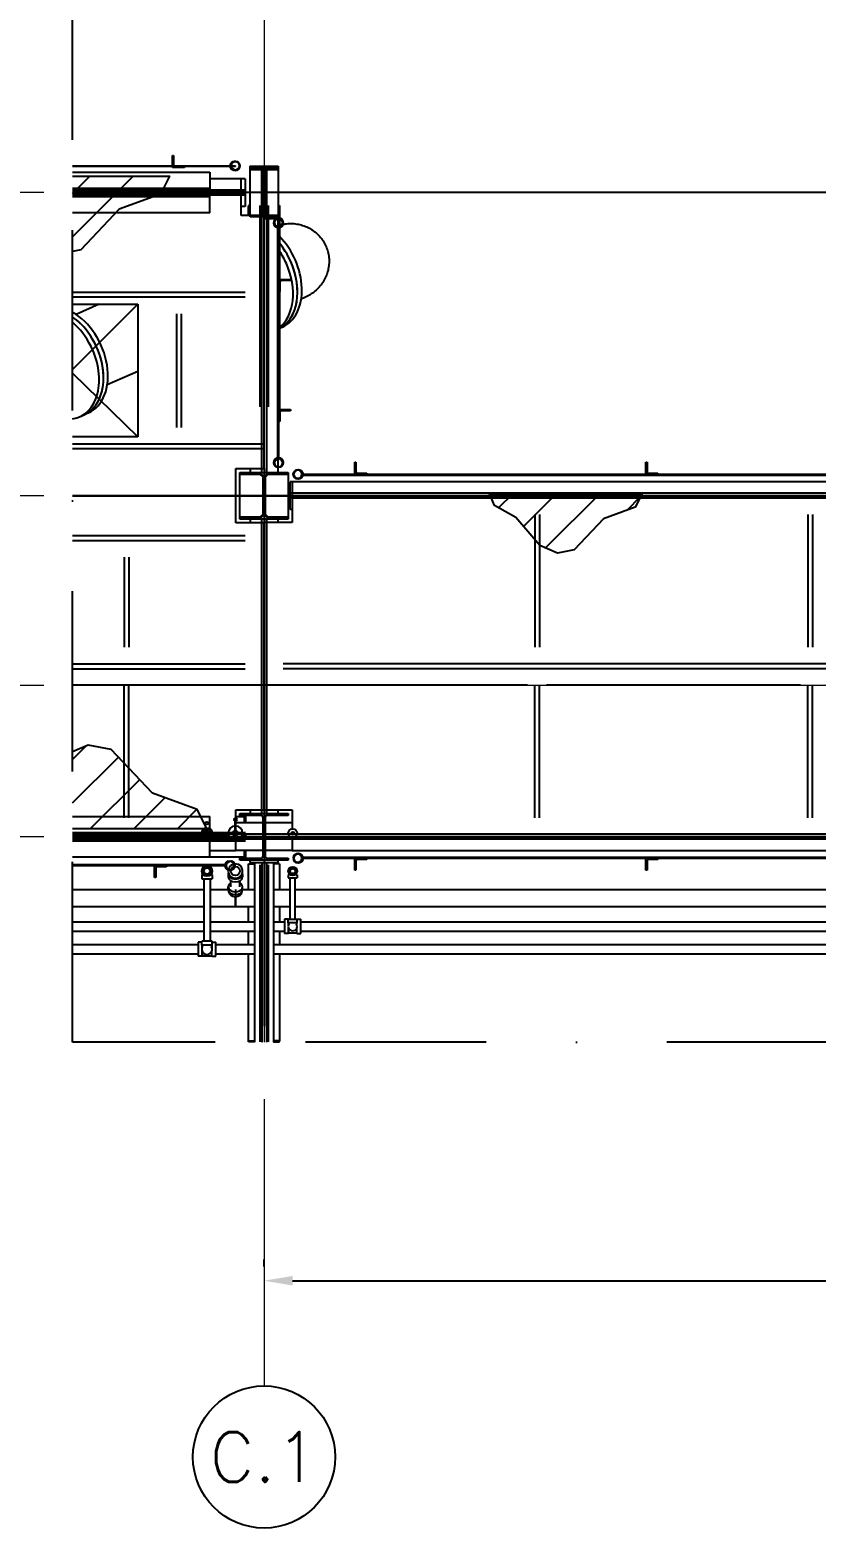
# Model space of a CAD drawing. Header units: metres. Extents: x 0 to 63075, y 0 to 44550.
# Drawn here: x 8035 to 12181, y 20105 to 28011 of the extents above; entities that cross this region are included whole.
import ezdxf
from ezdxf.enums import TextEntityAlignment as Align

# ---------------------------------------------------------------- set-up
doc = ezdxf.new("R2010")
doc.units = ezdxf.units.M
doc.header["$LTSCALE"] = 75
for name, pattern in [('BORDER', [44.45, 12.7, -6.35, 12.7, -6.35, 0, -6.35]), ('CENTER2', [28.575, 19.05, -3.175, 3.175, -3.175]), ('CENTERX2', [101.6, 63.5, -12.7, 12.7, -12.7])]:
    doc.linetypes.add(name, pattern=pattern)
for name, color, linetype in [('GSB', 7, 'Continuous'), ('SC1', 7, 'CENTER2'), ('SDM', 7, 'Continuous'), ('SL1', 8, 'Continuous'), ('SLM', 1, 'BORDER')]:
    doc.layers.add(name, color=color, linetype=linetype)
doc.styles.add('R140', font='simplex.shx', dxfattribs={"height": 3.5})
doc.styles.add('ROMANS', font='ROMANS.SHX')
doc.dimstyles.new('75___1-75', dxfattribs={"dimscale": 75, "dimtxt": 2.5, "dimasz": 2, "dimexe": 1.5, "dimexo": 1, "dimgap": 0.5, "dimtad": 1, "dimdec": 0, "dimzin": 12, "dimtxsty": 'ROMANS', "dimcen": 0, "dimclrd": 256, "dimclre": 256, "dimclrt": 3, "dimazin": 3, "dimtfac": 1, "dimtdec": 0, "dimtmove": 0, "dimatfit": 0, "dimfxl": 1, "dimlwd": -1, "dimlwe": -1, "dimarcsym": 0})
pattern_1 = [(45, (-57383.31, -19190.13), (-114.90485, 114.90485), [])]

# ---------------------------------------------------------------- blocks, each defined once
blk = doc.blocks.new('A$C29c634ac')
at = {"layer": 'SL1'}
h = blk.add_hatch(dxfattribs=at)
h.set_pattern_fill('_USER', color=256, scale=162.5, angle=45, style=0, pattern_type=0)
h.set_pattern_definition(pattern_1)
h.paths.add_polyline_path([(0, 4570.6), (0, 4174.1), (43.2, 4182.5), (245.6, 4396), (464.6, 4476.4), (511.7, 4570.6)])
h = blk.add_hatch(dxfattribs=at)
h.set_pattern_fill('_USER', color=256, scale=162.5, angle=45, style=0, pattern_type=0)
h.set_pattern_definition(pattern_1)
h.paths.add_polyline_path([(2198.2, 2896.6), (3004, 2896.6), (2967.9, 2824.3), (2799.9, 2762.7), (2644.7, 2599), (2557.5, 2582), (2464, 2622.3), (2338.6, 2769), (2225.9, 2832.8)])
h = blk.add_hatch(dxfattribs=at)
h.set_pattern_fill('_USER', color=256, scale=162.5, angle=45, style=0, pattern_type=0)
h.set_pattern_definition(pattern_1)
h.paths.add_polyline_path([(0, 1533.4), (0, 1127.9), (707.8, 1127.9), (657.2, 1229.2), (421.8, 1315.6), (204.3, 1545), (82.1, 1568.8)])
at = {"layer": 'SC1', "color": 7, "linetype": 'Continuous', "lineweight": 9}
blk.add_line((1010, 84.5), (1010, 0), dxfattribs=at)
at = {"layer": 'SL1'}
for p, q in [((526.8, 4679.4), (533.1, 4679.4)), ((526.8, 4615.9), (526.8, 4679.4)), ((533.1, 4679.4), (533.1, 4629.9)), ((0, 4625.9), (830.4, 4625.9)), ((831.4, 4621.1), (0, 4621.1)), ((0, 4591.5), (724.3, 4591.5)), ((590.3, 4615.9), (526.8, 4615.9)), ((540.8, 4622.2), (590.3, 4622.2)), ((590.3, 4622.2), (590.3, 4615.9)), ((724.3, 4591.5), (724.3, 4489.5)), ((830.4, 4625.9), (832.4, 4635.2)), ((832.4, 4616.5), (830.4, 4625.9)), ((832.2, 4625.9), (830.4, 4625.9)), ((832.2, 4625.9), (834, 4635.2)), ((834.1, 4625.9), (832.2, 4625.9)), ((834, 4616.5), (832.2, 4625.9)), ((832.4, 4635.2), (837.9, 4643.1)), ((834, 4635.2), (832.4, 4635.2)), ((834, 4616.5), (832.4, 4616.5)), ((837.9, 4608.6), (832.4, 4616.5)), ((834, 4635.2), (839.2, 4643.1)), ((834, 4635.2), (836, 4635.2)), ((834, 4616.5), (836, 4616.5)), ((839.2, 4608.6), (834, 4616.5)), ((834.1, 4625.9), (836, 4635.2)), ((834.1, 4625.9), (858.5, 4625.9)), ((836, 4616.5), (834.1, 4625.9)), ((858.5, 4621.1), (835.1, 4621.1)), ((836, 4635.2), (841.3, 4643.1)), ((841.3, 4608.6), (836, 4616.5)), ((839, 4634), (837.4, 4625.9)), ((837.4, 4625.9), (839, 4617.8)), ((837.9, 4643.1), (846.3, 4648.4)), ((839.2, 4643.1), (837.9, 4643.1)), ((846.3, 4603.3), (837.9, 4608.6)), ((839.2, 4608.6), (837.9, 4608.6)), ((843.6, 4640.8), (839, 4634)), ((839, 4617.8), (843.6, 4610.9)), ((839.2, 4643.1), (846.9, 4648.4)), ((839.2, 4643.1), (841.3, 4643.1)), ((839.2, 4608.6), (841.3, 4608.6)), ((846.9, 4603.3), (839.2, 4608.6)), ((841.3, 4643.1), (849.2, 4648.4)), ((849.2, 4603.3), (841.3, 4608.6)), ((850.4, 4645.4), (843.6, 4640.8)), ((843.6, 4610.9), (850.4, 4606.3)), ((846.3, 4648.4), (854.8, 4650)), ((846.9, 4648.4), (846.3, 4648.4)), ((846.9, 4603.3), (846.3, 4603.3)), ((854.8, 4601.7), (846.3, 4603.3)), ((846.9, 4648.4), (854.8, 4650)), ((846.9, 4648.4), (849.2, 4648.4)), ((854.8, 4601.7), (846.9, 4603.3)), ((846.9, 4603.3), (849.2, 4603.3)), ((849.2, 4648.4), (857.3, 4650)), ((857.3, 4601.7), (849.2, 4603.3)), ((858.5, 4647), (850.4, 4645.4)), ((850.4, 4606.3), (858.5, 4604.7)), ((854.8, 4650), (856, 4650.3)), ((856, 4601.5), (854.8, 4601.7)), ((856, 4650.3), (858.5, 4650.3)), ((856, 4650.3), (865.4, 4648.4)), ((865.4, 4603.3), (856, 4601.5)), ((856, 4601.5), (858.5, 4601.5)), ((858.5, 4650.3), (867.8, 4648.4)), ((866.6, 4645.4), (858.5, 4647)), ((858.5, 4621.1), (858.5, 4625.9)), ((858.5, 4604.7), (866.6, 4606.3)), ((867.8, 4603.3), (858.5, 4601.5)), ((865.4, 4648.4), (867.8, 4648.4)), ((865.4, 4648.4), (873.3, 4643.1)), ((873.3, 4608.6), (865.4, 4603.3)), ((865.4, 4603.3), (867.8, 4603.3)), ((873.5, 4640.8), (866.6, 4645.4)), ((866.6, 4606.3), (873.5, 4610.9)), ((867.8, 4648.4), (875.8, 4643.1)), ((875.8, 4608.6), (867.8, 4603.3)), ((873.3, 4643.1), (875.8, 4643.1)), ((873.3, 4643.1), (878.6, 4635.2)), ((878.6, 4616.5), (873.3, 4608.6)), ((873.3, 4608.6), (875.8, 4608.6)), ((878.1, 4634), (873.5, 4640.8)), ((873.5, 4610.9), (878.1, 4617.8)), ((875.8, 4643.1), (881.1, 4635.2)), ((881.1, 4616.5), (875.8, 4608.6)), ((879.7, 4625.9), (878.1, 4634)), ((878.1, 4617.8), (879.7, 4625.9)), ((878.6, 4635.2), (881.1, 4635.2)), ((878.6, 4635.2), (880.4, 4625.9)), ((880.4, 4625.9), (878.6, 4616.5)), ((878.6, 4616.5), (881.1, 4616.5)), ((880.4, 4625.9), (882.9, 4625.9)), ((881.1, 4635.2), (882.9, 4625.9)), ((882.9, 4625.9), (881.1, 4616.5)), ((935, 4623.5), (935, 4363)), ((935, 4623.5), (1085, 4623.5)), ((937, 4624.5), (937, 4623.5)), ((937, 4624.5), (1083, 4624.5)), ((937, 4604.4), (937, 4613.5)), ((937, 4613.5), (1083, 4613.5)), ((997, 4604.4), (937, 4604.4)), ((997, 4624.5), (997, 3007.5)), ((997, 4624.5), (997, 3007.5)), ((1007, 4374.6), (1007, 4594.4)), ((1010, 4624.5), (1010, 4363)), ((1013.1, 4594.4), (1013.1, 4374.6)), ((1023.1, 4624.5), (1023.1, 3007.5)), ((1023.1, 4624.5), (1023.1, 3007.5)), ((1083, 4604.4), (1023.1, 4604.4)), ((1083, 4624.5), (1083, 4623.5)), ((1083, 4613.5), (1083, 4604.4)), ((1085, 4623.5), (1085, 4350)), ((0, 4507.5), (720.1, 4507.5)), ((888.5, 4557.5), (724.3, 4557.5)), ((888.5, 4489.2), (888.5, 4557.5)), ((910, 4557.5), (888.5, 4557.5)), ((910, 4557.5), (910, 4557.5)), ((910, 4557.5), (910, 4489.2)), ((910, 4557.5), (910, 4497.5)), ((910, 4497.5), (0, 4497.5)), ((910, 4497.5), (0, 4497.5)), ((724.3, 4489.5), (0, 4489.5)), ((910, 4484.5), (0, 4484.5)), ((0, 4479.5), (724.3, 4479.5)), ((910, 4471.4), (0, 4471.4)), ((910, 4471.4), (0, 4471.4)), ((720.1, 4461.5), (0, 4461.5)), ((486.7, 4479.7), (486.7, 4489.2)), ((486.7, 4489.2), (550.7, 4489.2)), ((550.7, 4479.7), (486.7, 4479.7)), ((550.7, 4489.2), (910, 4489.2)), ((550.7, 4479.7), (550.7, 4489.2)), ((910, 4479.7), (550.7, 4479.7)), ((724.3, 4377.5), (724.3, 4479.5)), ((888.5, 4363), (888.5, 4479.7)), ((910, 4479.7), (910, 4489.2)), ((910, 4487.5), (910, 4487.5)), ((910, 4481.4), (910, 4487.5)), ((935, 4484.5), (910, 4484.5)), ((910, 4481.4), (910, 4481.4)), ((910, 4479.7), (910, 4411.5)), ((910, 4471.4), (910, 4411.5)), ((1085, 4484.5), (935, 4484.5)), ((4869.6, 4484.5), (1085, 4484.5)), ((724.3, 4377.5), (0, 4377.5)), ((910, 4411.5), (888.5, 4411.5)), ((1010, 4363), (888.5, 4363)), ((910, 4411.5), (910, 4411.5)), ((935, 4415.9), (928.8, 4415.9)), ((928.8, 4415.9), (928.8, 4410.3)), ((928.8, 4410.3), (935, 4410.3)), ((928.8, 4363), (928.8, 4410.3)), ((937, 4355.5), (937, 4364.6)), ((937, 4364.6), (997, 4364.6)), ((1083, 4355.5), (937, 4355.5)), ((989, 3353.8), (989, 4415.9)), ((1010, 3027.5), (1010, 4363)), ((1023.1, 4364.6), (1083, 4364.6)), ((1031, 4415.9), (1031, 3353.8)), ((1077.2, 4348.4), (1069.2, 4343.1)), ((1077.2, 4348.4), (1086.5, 4350.3)), ((1077.2, 4345.9), (1077.2, 4348.4)), ((1083, 4364.6), (1083, 4355.5)), ((1085, 4415.9), (1091.2, 4415.9)), ((1091.2, 4410.3), (1085, 4410.3)), ((1086.5, 4350.3), (1086.5, 4347.8)), ((1095.8, 4348.4), (1086.5, 4350.3)), ((1091.2, 4415.9), (1091.2, 4410.3)), ((1091.2, 4410.3), (1091.2, 4349.3)), ((1095.8, 4345.9), (1095.8, 4348.4)), ((1103.8, 4343.1), (1095.8, 4348.4)), ((1072.8, 4345.5), (1010, 4345.5)), ((1064, 4335.2), (1062.1, 4325.9)), ((1062.1, 4323.4), (1064, 4332.7)), ((1062.1, 4323.4), (1062.1, 4325.9)), ((1062.4, 4322), (1062.1, 4323.4)), ((1062.3, 4324.6), (1064, 4316.5)), ((1062.4, 4322), (1064, 4314.3)), ((1064, 4313.6), (1062.4, 4322)), ((1069.2, 4343.1), (1064, 4335.2)), ((1064, 4332.7), (1069.2, 4340.6)), ((1064, 4332.7), (1064, 4335.2)), ((1064, 4316.5), (1069.2, 4308.6)), ((1064, 4314.3), (1064, 4316.5)), ((1064, 4313.6), (1064, 4314.3)), ((1064, 4314.3), (1069.2, 4306.5)), ((1069.2, 4305.3), (1064, 4313.6)), ((1067, 4334), (1065.4, 4325.9)), ((1065.4, 4325.9), (1067, 4317.8)), ((1071.5, 4340.8), (1067, 4334)), ((1067, 4317.8), (1071.5, 4310.9)), ((1069.2, 4340.6), (1077.2, 4345.9)), ((1069.2, 4340.6), (1069.2, 4343.1)), ((1069.2, 4306.5), (1069.2, 4308.6)), ((1069.2, 4308.6), (1077.2, 4303.3)), ((1069.2, 4305.3), (1069.2, 4306.5)), ((1069.2, 4306.5), (1077.2, 4301.4)), ((1077.2, 4299.7), (1069.2, 4305.3)), ((1078.4, 4345.4), (1071.5, 4340.8)), ((1071.5, 4310.9), (1078.4, 4306.3)), ((1077.2, 4301.4), (1077.2, 4303.3)), ((1077.2, 4303.3), (1086.5, 4301.5)), ((1077.2, 4299.7), (1077.2, 4301.4)), ((1077.2, 4301.4), (1086.5, 4299.6)), ((1086.5, 4297.8), (1077.2, 4299.7)), ((1086.5, 4347), (1078.4, 4345.4)), ((1078.4, 4306.3), (1086.5, 4304.7)), ((1085, 4345.5), (1078.7, 4345.5)), ((1081.7, 4298.8), (1081.7, 3084.6)), ((1083, 4345.5), (1083, 4305.4)), ((1086.5, 4301.9), (1084.5, 4301.9)), ((1085, 4346.7), (1085, 4345.5)), ((1086.5, 4347.8), (1095.8, 4345.9)), ((1094.6, 4345.4), (1086.5, 4347)), ((1086.5, 4304.7), (1094.6, 4306.3)), ((1086.5, 4301.5), (1095.8, 4303.3)), ((1086.5, 4301.9), (1086.5, 4301.5)), ((1086.5, 4299.6), (1086.5, 4301.5)), ((1086.5, 4299.6), (1095.8, 4301.4)), ((1095.8, 4299.7), (1086.5, 4297.8)), ((1086.5, 4297.8), (1086.5, 4299.6)), ((1086.5, 4297.8), (1086.5, 3085.6)), ((1091.2, 4346.1), (1091.2, 4305.7)), ((1091.2, 4298.8), (1091.2, 4025.9)), ((1101.5, 4340.8), (1094.6, 4345.4)), ((1094.6, 4306.3), (1101.5, 4310.9)), ((1095.8, 4345.9), (1103.8, 4340.6)), ((1095.8, 4303.3), (1103.8, 4308.6)), ((1095.8, 4301.4), (1103.8, 4306.5)), ((1103.8, 4305.3), (1095.8, 4299.7)), ((1095.8, 4301.4), (1095.8, 4303.3)), ((1095.8, 4299.7), (1095.8, 4301.4)), ((1106, 4334), (1101.5, 4340.8)), ((1101.5, 4310.9), (1106, 4317.8)), ((1103.8, 4340.6), (1103.8, 4343.1)), ((1109, 4335.2), (1103.8, 4343.1)), ((1103.8, 4340.6), (1109, 4332.7)), ((1103.8, 4308.6), (1109, 4316.5)), ((1103.8, 4306.5), (1109, 4314.3)), ((1109, 4313.6), (1103.8, 4305.3)), ((1103.8, 4306.5), (1103.8, 4308.6)), ((1103.8, 4305.3), (1103.8, 4306.5)), ((1107.7, 4325.9), (1106, 4334)), ((1106, 4317.8), (1107.7, 4325.9)), ((1109, 4332.7), (1109, 4335.2)), ((1110.9, 4325.9), (1109, 4335.2)), ((1109, 4332.7), (1110.9, 4323.4)), ((1109, 4316.5), (1110.7, 4324.6)), ((1109, 4314.3), (1110.6, 4322)), ((1110.6, 4322), (1109, 4313.6)), ((1109, 4316.5), (1109, 4314.3)), ((1109, 4313.6), (1109, 4314.3)), ((1110.9, 4323.4), (1110.6, 4322)), ((1110.9, 4323.4), (1110.9, 4325.9)), ((910, 3957.1), (0, 3957.1)), ((910, 3957.1), (0, 3957.1)), ((1086.5, 3962.4), (1086.5, 4025.9)), ((1086.5, 4025.9), (1150, 4025.9)), ((1092.9, 3962.4), (1086.5, 3962.4)), ((1091.2, 3962.4), (1091.2, 3342.6)), ((1092.9, 4011.9), (1092.9, 3962.4)), ((1150, 4019.5), (1100.5, 4019.5)), ((1150, 4025.9), (1150, 4019.5)), ((910, 3932.8), (0, 3932.8)), ((910, 3932.8), (0, 3932.8)), ((0, 3550.9), (343.5, 3895)), ((0, 3895), (343.5, 3895)), ((140.2, 3895), (18.4, 3841.1)), ((343.5, 3895), (343.5, 3195)), ((1224.4, 3930.3), (1205.9, 3922.1)), ((547.9, 3845), (547.9, 3245)), ((547.9, 3845), (547.9, 3245)), ((572.2, 3845), (572.2, 3245)), ((572.2, 3845), (572.2, 3245)), ((1106.7, 3774), (1091.2, 3767.2)), ((0, 3530.4), (343.5, 3195)), ((343.5, 3540.5), (182.9, 3469.4)), ((83.7, 3321.4), (60.4, 3311.1)), ((1086.5, 3342.6), (1091.2, 3342.6)), ((1086.5, 3275.7), (1086.5, 3339.2)), ((1086.5, 3339.2), (1150, 3339.2)), ((1092.9, 3325.2), (1092.9, 3275.7)), ((1150, 3332.9), (1100.5, 3332.9)), ((1150, 3339.2), (1150, 3332.9)), ((37.2, 3300.8), (60.4, 3311.1)), ((1092.9, 3275.7), (1086.5, 3275.7)), ((343.5, 3195), (0, 3195)), ((1010, 3157.1), (0, 3157.1)), ((1010, 3157.1), (0, 3157.1)), ((1010, 3132.8), (0, 3132.8)), ((1010, 3132.8), (0, 3132.8)), ((1069.3, 3078), (1077.2, 3083.6)), ((1077.2, 3083.6), (1086.5, 3085.6)), ((1077.2, 3082), (1086.5, 3083.8)), ((1077.2, 3082), (1077.2, 3083.6)), ((1086.5, 3085.6), (1095.8, 3083.6)), ((1086.5, 3083.8), (1086.5, 3085.6)), ((1086.5, 3083.8), (1086.5, 3081.9)), ((1086.5, 3083.8), (1095.8, 3082)), ((1095.8, 3082), (1095.8, 3083.6)), ((1095.8, 3083.6), (1103.8, 3078)), ((862, 3027.5), (1010, 3027.5)), ((862, 2741.5), (862, 3027.5)), ((882, 2996.8), (882, 3007.5)), ((882, 3007.5), (1138, 3007.5)), ((937, 3027.5), (937, 3007.5)), ((1010, 3027.5), (1010, 3007.5)), ((1010, 3007.5), (1010, 2761.5)), ((1062.1, 3059.9), (1062.4, 3061.3)), ((1062.1, 3059.9), (1062.1, 3057.5)), ((1064, 3050.6), (1062.1, 3059.9)), ((1064, 3048.1), (1062.1, 3057.5)), ((1062.4, 3061.3), (1064, 3069.1)), ((1062.4, 3058.7), (1064, 3066.8)), ((1064, 3069.7), (1069.3, 3078)), ((1064, 3069.1), (1069.3, 3076.8)), ((1064, 3066.8), (1069.3, 3074.7)), ((1064, 3069.1), (1064, 3069.7)), ((1064, 3069.1), (1064, 3066.8)), ((1064, 3050.6), (1064, 3048.1)), ((1069.3, 3042.7), (1064, 3050.6)), ((1069.3, 3040.2), (1064, 3048.1)), ((1067, 3065.6), (1065.4, 3057.5)), ((1065.4, 3057.5), (1067, 3049.4)), ((1071.6, 3072.4), (1067, 3065.6)), ((1067, 3049.4), (1071.6, 3042.5)), ((1069.3, 3076.8), (1077.2, 3082)), ((1069.3, 3074.7), (1077.2, 3080)), ((1069.3, 3076.8), (1069.3, 3078)), ((1069.3, 3076.8), (1069.3, 3074.7)), ((1069.3, 3040.2), (1069.3, 3042.7)), ((1077.2, 3034.9), (1069.3, 3040.2)), ((1078.4, 3077), (1071.6, 3072.4)), ((1071.6, 3042.5), (1078.4, 3037.9)), ((1077.2, 3082), (1077.2, 3080)), ((1077.2, 3080), (1086.5, 3081.9)), ((1077.2, 3037.4), (1077.2, 3034.9)), ((1086.5, 3035.5), (1077.2, 3037.4)), ((1086.5, 3033.1), (1077.2, 3034.9)), ((1086.5, 3078.6), (1078.4, 3077)), ((1078.4, 3037.9), (1086.5, 3036.3)), ((1083, 3077.9), (1083, 3037)), ((1083, 3033.8), (1083, 3007.5)), ((1086.5, 3081.5), (1084.5, 3081.5)), ((1086.5, 3081.9), (1095.8, 3080)), ((1086.5, 3081.9), (1086.5, 3081.5)), ((1094.6, 3077), (1086.5, 3078.6)), ((1086.5, 3036.3), (1094.6, 3037.9)), ((1086.5, 3033.1), (1086.5, 3035.5)), ((1095.8, 3034.9), (1086.5, 3033.1)), ((1101.5, 3072.4), (1094.6, 3077)), ((1094.6, 3037.9), (1101.5, 3042.5)), ((1095.8, 3082), (1095.8, 3080)), ((1095.8, 3082), (1103.8, 3076.8)), ((1095.8, 3080), (1103.8, 3074.7)), ((1103.8, 3042.7), (1095.8, 3037.4)), ((1103.8, 3040.2), (1095.8, 3034.9)), ((1095.8, 3037.4), (1095.8, 3034.9)), ((1106.1, 3065.6), (1101.5, 3072.4)), ((1101.5, 3042.5), (1106.1, 3049.4)), ((1103.8, 3076.8), (1103.8, 3078)), ((1103.8, 3078), (1109.1, 3069.7)), ((1103.8, 3076.8), (1103.8, 3074.7)), ((1103.8, 3076.8), (1109.1, 3069.1)), ((1103.8, 3074.7), (1109.1, 3066.8)), ((1109.1, 3050.6), (1103.8, 3042.7)), ((1109.1, 3048.1), (1103.8, 3040.2)), ((1103.8, 3042.7), (1103.8, 3040.2)), ((1107.7, 3057.5), (1106.1, 3065.6)), ((1106.1, 3049.4), (1107.7, 3057.5)), ((1109.1, 3069.1), (1109.1, 3069.7)), ((1109.1, 3069.7), (1110.6, 3061.3)), ((1109.1, 3069.1), (1110.6, 3061.3)), ((1109.1, 3069.1), (1109.1, 3066.8)), ((1109.1, 3066.8), (1110.7, 3058.7)), ((1110.9, 3059.9), (1109.1, 3050.6)), ((1110.9, 3057.5), (1109.1, 3048.1)), ((1109.1, 3050.6), (1109.1, 3048.1)), ((1110.6, 3061.3), (1110.9, 3059.9)), ((1110.9, 3057.5), (1110.9, 3059.9)), ((1138, 3007.5), (1138, 2996.8)), ((1163.6, 2997.5), (1165.5, 3006.8)), ((1165.5, 3006.8), (1170.8, 3014.7)), ((1168.5, 3005.6), (1166.9, 2997.5)), ((1173.1, 3012.4), (1168.5, 3005.6)), ((1178.7, 3020), (1170.8, 3014.7)), ((1170.8, 3014.7), (1173.2, 3014.7)), ((1179.9, 3017), (1173.1, 3012.4)), ((1173.2, 3014.7), (1181.2, 3020)), ((1188, 3021.9), (1178.7, 3020)), ((1181.2, 3020), (1178.7, 3020)), ((1188, 3018.6), (1179.9, 3017)), ((1181.2, 3020), (1190.5, 3021.9)), ((1190.5, 3021.9), (1188, 3021.9)), ((1196.1, 3017), (1188, 3018.6)), ((1197.4, 3020), (1189.3, 3021.6)), ((1190.5, 3021.9), (1191.5, 3021.7)), ((1199.6, 3020), (1191.5, 3021.7)), ((1191.5, 3021.7), (1200.3, 3020)), ((1203, 3012.4), (1196.1, 3017)), ((1205.3, 3014.7), (1197.4, 3020)), ((1197.4, 3020), (1199.6, 3020)), ((1200.3, 3020), (1199.6, 3020)), ((1207.3, 3014.7), (1199.6, 3020)), ((1200.3, 3020), (1208.6, 3014.7)), ((1207.6, 3005.6), (1203, 3012.4)), ((1207.3, 3014.7), (1205.3, 3014.7)), ((1210.6, 3006.8), (1205.3, 3014.7)), ((1212.5, 3006.8), (1207.3, 3014.7)), ((1208.6, 3014.7), (1207.3, 3014.7)), ((1209.2, 2997.5), (1207.6, 3005.6)), ((1208.6, 3014.7), (1214.2, 3006.8)), ((1212.4, 2997.5), (1210.6, 3006.8)), ((1212.5, 3006.8), (1210.6, 3006.8)), ((1214.2, 3006.8), (1212.5, 3006.8)), ((1214.3, 2997.5), (1212.5, 3006.8)), ((1214.2, 3006.8), (1216.1, 2997.5)), ((1488, 3061), (1494.4, 3061)), ((1488, 2997.5), (1488, 3061)), ((1494.4, 3061), (1494.4, 3011.5)), ((3024, 3061), (3030.4, 3061)), ((3024, 2997.5), (3024, 3061)), ((3030.4, 3061), (3030.4, 3011.5)), ((992.8, 2996.8), (882, 2996.8)), ((882, 2772.2), (882, 2996.8)), ((1004.8, 2981.8), (989.8, 2996.8)), ((1004.8, 2784.2), (1004.8, 2984.8)), ((1030.3, 2996.8), (1015.3, 2981.8)), ((1015.3, 2984.8), (1015.3, 2784.2)), ((1138, 2996.8), (1027.3, 2996.8)), ((1138, 2996.8), (1138, 2957.5)), ((1138, 2957.5), (1138, 2811.5)), ((1158, 2957.5), (1148, 2957.5)), ((1148, 2811.5), (1148, 2957.5)), ((1158, 2957.5), (1158, 2743)), ((5770, 2957.5), (1158, 2957.5)), ((1165.5, 2988.1), (1163.6, 2997.5)), ((1168, 2988.1), (1165.5, 2988.1)), ((1165.5, 2988.1), (1170.8, 2980.2)), ((1166.9, 2997.5), (1168.5, 2989.4)), ((1173.2, 2980.2), (1168, 2988.1)), ((1168.5, 2989.4), (1173.1, 2982.5)), ((1173.2, 2980.2), (1170.8, 2980.2)), ((1170.8, 2980.2), (1178.7, 2974.9)), ((1173.1, 2982.5), (1179.9, 2977.9)), ((1181.2, 2974.9), (1173.2, 2980.2)), ((1181.2, 2974.9), (1178.7, 2974.9)), ((1178.7, 2974.9), (1188, 2973.1)), ((1179.9, 2977.9), (1188, 2976.3)), ((1190.5, 2973.1), (1181.2, 2974.9)), ((1188, 2976.3), (1196.1, 2977.9)), ((1190.5, 2973.1), (1188, 2973.1)), ((1189.3, 2973.3), (1197.4, 2974.9)), ((1191.5, 2973.3), (1190.5, 2973.1)), ((1191.5, 2973.3), (1199.6, 2974.9)), ((1200.3, 2974.9), (1191.5, 2973.3)), ((1196.1, 2977.9), (1203, 2982.5)), ((1197.4, 2974.9), (1205.3, 2980.2)), ((1199.6, 2974.9), (1197.4, 2974.9)), ((1199.6, 2974.9), (1207.3, 2980.2)), ((1200.3, 2974.9), (1199.6, 2974.9)), ((1208.6, 2980.2), (1200.3, 2974.9)), ((1203, 2982.5), (1207.6, 2989.4)), ((1205.3, 2980.2), (1210.6, 2988.1)), ((1207.3, 2980.2), (1205.3, 2980.2)), ((1207.3, 2980.2), (1212.5, 2988.1)), ((1208.6, 2980.2), (1207.3, 2980.2)), ((1207.6, 2989.4), (1209.2, 2997.5)), ((1214.2, 2988.1), (1208.6, 2980.2)), ((1210.6, 2988.1), (1212.4, 2997.5)), ((1212.5, 2988.1), (1210.6, 2988.1)), ((1212, 2997.5), (1212, 2995.5)), ((1212, 2997.5), (1212.4, 2997.5)), ((1214.3, 2997.5), (1212.4, 2997.5)), ((1212.5, 2988.1), (1214.3, 2997.5)), ((1214.2, 2988.1), (1212.5, 2988.1)), ((1216.1, 2997.5), (1214.2, 2988.1)), ((1216.1, 2997.5), (1214.3, 2997.5)), ((1215.1, 2992.7), (8004.9, 2992.7)), ((1216.1, 2997.5), (8003.9, 2997.5)), ((1551.5, 2997.5), (1488, 2997.5)), ((1502, 3003.8), (1551.5, 3003.8)), ((1551.5, 3003.8), (1551.5, 2997.5)), ((3087.5, 2997.5), (3024, 2997.5)), ((3038, 3003.8), (3087.5, 3003.8)), ((3087.5, 3003.8), (3087.5, 2997.5)), ((0, 2884.5), (12183.1, 2884.5)), ((862, 2884.5), (0, 2884.5)), ((882, 2884.5), (862, 2884.5)), ((1004.8, 2884.5), (882, 2884.5)), ((1015.3, 2884.5), (1004.8, 2884.5)), ((1138, 2884.5), (1015.3, 2884.5)), ((1138, 2893.8), (1148, 2893.8)), ((1148, 2887.5), (1138, 2887.5)), ((1148, 2884.5), (1138, 2884.5)), ((1148, 2881.4), (1138, 2881.4)), ((1148, 2875.1), (1138, 2875.1)), ((8210, 2897.5), (1148, 2897.5)), ((8210, 2897.5), (1148, 2897.5)), ((5608.5, 2884.5), (1148, 2884.5)), ((8210, 2871.4), (1148, 2871.4)), ((8210, 2871.4), (1148, 2871.4)), ((882, 2772.2), (992.8, 2772.2)), ((882, 2761.5), (882, 2772.2)), ((989.8, 2772.2), (1004.8, 2787.2)), ((1015.3, 2787.2), (1030.3, 2772.2)), ((1027.3, 2772.2), (1138, 2772.2)), ((1138, 2811.5), (1138, 2772.2)), ((1138, 2772.2), (1138, 2761.5)), ((1158, 2811.5), (1148, 2811.5)), ((2437.9, 2784.5), (2437.9, 2084.5)), ((2437.9, 2784.5), (2437.9, 2084.5)), ((2462.2, 2784.5), (2462.2, 2084.5)), ((2462.2, 2784.5), (2462.2, 2084.5)), ((3877.9, 2784.5), (3877.9, 2084.5)), ((3877.9, 2784.5), (3877.9, 2084.5)), ((3902.2, 2784.5), (3902.2, 2084.5)), ((3902.2, 2784.5), (3902.2, 2084.5)), ((1010, 2741.5), (862, 2741.5)), ((1138, 2761.5), (882, 2761.5)), ((937, 2761.5), (937, 2741.5)), ((997, 2761.5), (997, 1207.5)), ((997, 2761.5), (997, 1207.5)), ((1010, 2761.5), (1010, 2743)), ((1010, 2743), (1010, 1227.5)), ((1158, 2743), (1010, 2743)), ((1010, 1227.5), (1010, 2741.5)), ((1023.1, 2761.5), (1023.1, 1207.5)), ((1023.1, 2761.5), (1023.1, 1207.5)), ((1083, 2761.5), (1083, 2743)), ((910, 2672.5), (0, 2672.5)), ((910, 2672.5), (0, 2672.5)), ((910, 2646.4), (0, 2646.4)), ((910, 2646.4), (0, 2646.4)), ((272.9, 2559.9), (272.9, 2084.8)), ((272.9, 2559.9), (272.9, 2084.8)), ((297.2, 2559.9), (297.2, 2084.8)), ((297.2, 2559.9), (297.2, 2084.8)), ((0, 1997.5), (910, 1997.5)), ((0, 1997.5), (910, 1997.5)), ((8110, 1997.5), (1110, 1997.5)), ((8110, 1997.5), (1110, 1997.5)), ((0, 1971.4), (910, 1971.4)), ((0, 1971.4), (910, 1971.4)), ((8110, 1971.4), (1110, 1971.4)), ((8110, 1971.4), (1110, 1971.4)), ((2400, 1884.5), (0, 1884.5)), ((272.9, 1184.9), (272.9, 1884.9)), ((272.9, 1184.8), (272.9, 1884.8)), ((297.2, 1184.9), (297.2, 1884.9)), ((297.2, 1184.8), (297.2, 1884.8)), ((2437.9, 1184.5), (2437.9, 1884.5)), ((2437.9, 1184.5), (2437.9, 1884.5)), ((2462.2, 1184.5), (2462.2, 1884.5)), ((2462.2, 1184.5), (2462.2, 1884.5)), ((3840, 1884.5), (2500, 1884.5)), ((3877.9, 1184.5), (3877.9, 1884.5)), ((3877.9, 1184.5), (3877.9, 1884.5)), ((3902.2, 1184.5), (3902.2, 1884.5)), ((3902.2, 1184.5), (3902.2, 1884.5)), ((0, 1191.5), (724.3, 1191.5)), ((724.3, 1126.9), (724.3, 1191.5)), ((862, 1227.5), (1010, 1227.5)), ((862, 1182.1), (862, 1227.5)), ((862, 1191.5), (906.2, 1191.5)), ((882, 1196.8), (882, 1207.5)), ((882, 1207.5), (1138, 1207.5)), ((992.8, 1196.8), (882, 1196.8)), ((906.2, 1157.5), (906.2, 1191.5)), ((906.2, 1191.5), (911.3, 1191.5)), ((911.3, 1191.5), (911.3, 1157.5)), ((937, 1227.5), (937, 1207.5)), ((1010, 1227.5), (1010, 1207.5)), ((1010, 1227.5), (1158, 1227.5)), ((1010, 1207.5), (1010, 1157.5)), ((1138, 1196.8), (1027.3, 1196.8)), ((1083, 1227.5), (1083, 1207.5)), ((1138, 1207.5), (1138, 1196.8)), ((1158, 1227.5), (1158, 1126.5)), ((0, 1107.5), (720.1, 1107.5)), ((0, 1107.5), (911.3, 1107.5)), ((858.2, 1182.7), (859.9, 1182.7)), ((858.2, 1103.7), (858.2, 1182.7)), ((859.9, 1182.7), (859.9, 1103.7)), ((862, 1141.3), (862, 1168.3)), ((1010, 1157.5), (862, 1157.5)), ((1004.8, 984.2), (1004.8, 1184.8)), ((1010, 1011.5), (1010, 1157.5)), ((1158, 1157.5), (1010, 1157.5)), ((1010, 1011.5), (1010, 1157.5)), ((1015.3, 1184.8), (1015.3, 984.2)), ((1010, 1097.5), (0, 1097.5)), ((1010, 1097.5), (0, 1097.5)), ((685.1, 1089.5), (0, 1089.5)), ((0, 1084.5), (12183.1, 1084.5)), ((12183.1, 1084.5), (0, 1084.5)), ((0, 1079.5), (695.3, 1079.5)), ((1010, 1071.4), (0, 1071.4)), ((1010, 1071.4), (0, 1071.4)), ((911.3, 1061.5), (0, 1061.5)), ((720.1, 1061.5), (0, 1061.5)), ((486.7, 1079.7), (486.7, 1089.2)), ((486.7, 1089.2), (550.7, 1089.2)), ((550.7, 1079.7), (486.7, 1079.7)), ((550.7, 1089.2), (685.3, 1089.2)), ((550.7, 1079.7), (550.7, 1089.2)), ((694.9, 1079.7), (550.7, 1079.7)), ((722.7, 1079.5), (724.3, 1079.5)), ((829.9, 1079.7), (723.1, 1079.7)), ((724.3, 977.5), (724.3, 1079.5)), ((732.8, 1089.2), (824.2, 1089.2)), ((859.9, 1103.7), (858.2, 1103.7)), ((862, 1011.5), (862, 1066.1)), ((916.8, 1079.7), (888.1, 1079.7)), ((893.8, 1089.2), (916.8, 1089.2)), ((916.8, 1079.7), (916.8, 1089.2)), ((8210, 1097.5), (1010, 1097.5)), ((8210, 1097.5), (1010, 1097.5)), ((8210, 1071.4), (1010, 1071.4)), ((8210, 1071.4), (1010, 1071.4)), ((1158, 1080.9), (1158, 1011.5)), ((724.3, 977.5), (0, 977.5)), ((724.3, 1011.5), (862, 1011.5)), ((906.2, 977.5), (724.3, 977.5)), ((805.9, 942.3), (811.4, 950.2)), ((807.5, 942.3), (812.7, 950.2)), ((809.5, 942.3), (814.8, 950.2)), ((811.4, 950.2), (819.8, 955.5)), ((812.7, 950.2), (811.4, 950.2)), ((820.4, 955.5), (812.7, 950.2)), ((812.7, 950.2), (814.8, 950.2)), ((814.8, 950.2), (822.7, 955.5)), ((823.9, 952.5), (817.1, 947.9)), ((819.8, 955.5), (820.4, 955.5)), ((822.7, 955.5), (832, 957.4)), ((832, 954.1), (823.9, 952.5)), ((832, 957.4), (841.4, 955.5)), ((840.1, 952.5), (832, 954.1)), ((841.4, 955.5), (838.9, 955.5)), ((838.9, 955.5), (846.8, 950.2)), ((847, 947.9), (840.1, 952.5)), ((841.4, 955.5), (849.3, 950.2)), ((846.8, 950.2), (849.3, 950.2)), ((846.8, 950.2), (852.1, 942.3)), ((849.3, 950.2), (854.6, 942.3)), ((1010, 1011.5), (862, 1011.5)), ((882, 972.2), (992.8, 972.2)), ((882, 961.5), (882, 972.2)), ((1138, 961.5), (882, 961.5)), ((906.2, 977.5), (906.2, 1011.5)), ((911.3, 977.5), (906.2, 977.5)), ((911.3, 1011.5), (911.3, 977.5)), ((935, 961.5), (935, 949)), ((935, 949), (1085, 949)), ((960, 949), (960, 0)), ((997.9, 949), (997.9, 0)), ((997.9, 949), (997.9, 0)), ((1010, 1011.5), (1010, 961.5)), ((1158, 1011.5), (1010, 1011.5)), ((1010, 961.5), (1010, 84.5)), ((1022.2, 949), (1022.2, 0)), ((1022.2, 949), (1022.2, 0)), ((1027.3, 972.2), (1138, 972.2)), ((1060, 949), (1060, 0)), ((1085, 949), (1085, 961.5)), ((1138, 972.2), (1138, 961.5)), ((1158, 1011.5), (5789.5, 1011.5)), ((1165.5, 980.8), (1163.6, 971.5)), ((1166.1, 971.5), (1163.6, 971.5)), ((1163.6, 971.5), (1165.5, 962.1)), ((1165.5, 980.8), (1170.8, 988.7)), ((1168, 980.8), (1165.5, 980.8)), ((1168, 962.1), (1165.5, 962.1)), ((1165.5, 962.1), (1170.8, 954.2)), ((1166.1, 971.5), (1168, 980.8)), ((1168, 962.1), (1166.1, 971.5)), ((1168.5, 979.6), (1166.9, 971.5)), ((1166.9, 971.5), (1168.5, 963.4)), ((1173.2, 954.2), (1168, 962.1)), ((1173.1, 986.4), (1168.5, 979.6)), ((1168.5, 963.4), (1173.1, 956.5)), ((1170.8, 988.7), (1178.7, 994)), ((1173.2, 954.2), (1170.8, 954.2)), ((1170.8, 954.2), (1178.7, 948.9)), ((1179.9, 991), (1173.1, 986.4)), ((1173.1, 956.5), (1179.9, 951.9)), ((1181.2, 948.9), (1173.2, 954.2)), ((1188, 995.9), (1178.7, 994)), ((1178.7, 994), (1181.2, 994)), ((1181.2, 948.9), (1178.7, 948.9)), ((1178.7, 948.9), (1188, 947.1)), ((1188, 992.6), (1179.9, 991)), ((1179.9, 951.9), (1188, 950.3)), ((1181.2, 994), (1190.5, 995.9)), ((1190.5, 947.1), (1181.2, 948.9)), ((1190.5, 995.9), (1188, 995.9)), ((1196.1, 991), (1188, 992.6)), ((1188, 950.3), (1196.1, 951.9)), ((1197.4, 994), (1189.3, 995.6)), ((1189.3, 947.3), (1197.4, 948.9)), ((1190.5, 995.9), (1191.5, 995.6)), ((1199.6, 994), (1191.5, 995.6)), ((1191.5, 995.6), (1200.3, 994)), ((1191.5, 947.3), (1199.6, 948.9)), ((1200.3, 948.9), (1191.5, 947.3)), ((1203, 986.4), (1196.1, 991)), ((1196.1, 951.9), (1203, 956.5)), ((1205.3, 988.7), (1197.4, 994)), ((1197.4, 994), (1199.6, 994)), ((1197.4, 948.9), (1205.3, 954.2)), ((1199.6, 948.9), (1197.4, 948.9)), ((1200.3, 994), (1199.6, 994)), ((1199.6, 994), (1207.3, 988.7)), ((1199.6, 948.9), (1207.3, 954.2)), ((1200.3, 948.9), (1199.6, 948.9)), ((1208.6, 954.2), (1200.3, 948.9)), ((1207.6, 979.6), (1203, 986.4)), ((1203, 956.5), (1207.6, 963.4)), ((1207.3, 988.7), (1205.3, 988.7)), ((1210.6, 980.8), (1205.3, 988.7)), ((1205.3, 954.2), (1210.6, 962.1)), ((1207.3, 954.2), (1205.3, 954.2)), ((1207.3, 988.7), (1212.5, 980.8)), ((1207.3, 954.2), (1212.5, 962.1)), ((1208.6, 954.2), (1207.3, 954.2)), ((1209.2, 971.5), (1207.6, 979.6)), ((1207.6, 963.4), (1209.2, 971.5)), ((1214.2, 962.1), (1208.6, 954.2)), ((1212.4, 971.5), (1210.6, 980.8)), ((1212.5, 980.8), (1210.6, 980.8)), ((1210.6, 962.1), (1212.4, 971.5)), ((1212.5, 962.1), (1210.6, 962.1)), ((1212, 973.4), (1212, 971.5)), ((1212, 971.5), (1212.4, 971.5)), ((1214.3, 971.5), (1212.4, 971.5)), ((1212.5, 980.8), (1214.2, 980.8)), ((1214.3, 971.5), (1212.5, 980.8)), ((1212.5, 962.1), (1214.3, 971.5)), ((1214.2, 962.1), (1212.5, 962.1)), ((1214.2, 980.8), (1216.1, 971.5)), ((1216.1, 971.5), (1214.2, 962.1)), ((1216.1, 971.5), (1214.3, 971.5)), ((1215.1, 976.3), (8004.9, 976.3)), ((1216.1, 971.5), (8003.9, 971.5)), ((1488, 971.5), (1551.5, 971.5)), ((1488, 908), (1488, 971.5)), ((1494.4, 957.5), (1494.4, 908)), ((1551.5, 965.1), (1502, 965.1)), ((1551.5, 971.5), (1551.5, 965.1)), ((3024, 971.5), (3087.5, 971.5)), ((3024, 908), (3024, 971.5)), ((3030.4, 957.5), (3030.4, 908)), ((3087.5, 965.1), (3038, 965.1)), ((3087.5, 971.5), (3087.5, 965.1)), ((0, 937.8), (804.9, 937.8)), ((0, 933), (803.9, 933)), ((432, 933), (495.5, 933)), ((432, 869.5), (432, 933)), ((438.4, 919), (438.4, 869.5)), ((495.5, 926.6), (446, 926.6)), ((495.5, 933), (495.5, 926.6)), ((681.2, 882.9), (685.7, 882.9)), ((681.2, 882.9), (681.2, 862.3)), ((684.4, 890.8), (684.4, 882.9)), ((732.3, 882.9), (736.8, 882.9)), ((733.7, 882.9), (733.7, 890.8)), ((736.8, 882.9), (736.8, 862.3)), ((803.9, 933), (805.9, 942.3)), ((805.9, 923.6), (803.9, 933)), ((805.7, 933), (803.9, 933)), ((805.7, 933), (807.5, 942.3)), ((805.7, 933), (807.6, 933)), ((807.5, 923.6), (805.7, 933)), ((807.5, 942.3), (805.9, 942.3)), ((807.5, 923.6), (805.9, 923.6)), ((811.4, 915.7), (805.9, 923.6)), ((807.5, 942.3), (809.5, 942.3)), ((812.7, 915.7), (807.5, 923.6)), ((807.5, 923.6), (809.5, 923.6)), ((807.6, 933), (809.5, 942.3)), ((807.6, 933), (808, 933)), ((809.5, 923.6), (807.6, 933)), ((808, 935), (808, 933)), ((814.8, 915.7), (809.5, 923.6)), ((812.5, 941.1), (810.9, 933)), ((810.9, 933), (812.5, 924.9)), ((819.8, 910.4), (811.4, 915.7)), ((812.7, 915.7), (811.4, 915.7)), ((817.1, 947.9), (812.5, 941.1)), ((812.5, 924.9), (817.1, 918)), ((812.7, 915.7), (814.8, 915.7)), ((820.4, 910.4), (812.7, 915.7)), ((822.7, 910.4), (814.8, 915.7)), ((817.1, 918), (823.9, 913.4)), ((820.4, 910.4), (819.8, 910.4)), ((828.5, 908.8), (819.8, 910.4)), ((828.5, 908.8), (820.4, 910.4)), ((820.4, 910.4), (822.7, 910.4)), ((821.3, 887.9), (821.3, 873.3)), ((830.8, 908.8), (822.7, 910.4)), ((823.9, 913.4), (832, 911.8)), ((824.5, 888.5), (824.5, 887.9)), ((829.5, 908.6), (828.5, 908.8)), ((838.9, 910.4), (829.5, 908.6)), ((829.5, 908.6), (832, 908.6)), ((832, 911.8), (840.1, 913.4)), ((841.4, 910.4), (832, 908.6)), ((846.8, 915.7), (838.9, 910.4)), ((838.9, 910.4), (841.4, 910.4)), ((840.1, 913.4), (847, 918)), ((849.3, 915.7), (841.4, 910.4)), ((852.1, 923.6), (846.8, 915.7)), ((846.8, 915.7), (849.3, 915.7)), ((851.6, 941.1), (847, 947.9)), ((847, 918), (851.6, 924.9)), ((854.6, 923.6), (849.3, 915.7)), ((853.2, 933), (851.6, 941.1)), ((851.6, 924.9), (853.2, 933)), ((852.1, 942.3), (854.6, 942.3)), ((852.1, 942.3), (853.9, 933)), ((853.9, 933), (852.1, 923.6)), ((852.1, 923.6), (854.6, 923.6)), ((853.9, 933), (856.4, 933)), ((854.6, 942.3), (856.4, 933)), ((856.4, 933), (854.6, 923.6)), ((893.6, 887.9), (893.6, 888.5)), ((896.7, 887.9), (896.7, 873.3)), ((928.8, 941.5), (960, 941.5)), ((928.8, 805.9), (928.8, 941.5)), ((989, 2.8), (989, 935.9)), ((1031, 935.9), (1031, 2.8)), ((1091.2, 941.5), (1060, 941.5)), ((1091.2, 941.5), (1091.2, 805.9)), ((1138, 884.5), (1143, 884.5)), ((1138, 884.5), (1138, 867.1)), ((1141.2, 892), (1141.2, 884.5)), ((1179, 884.5), (1184, 884.5)), ((1180.8, 884.5), (1180.8, 892)), ((1184, 884.5), (1184, 867.1)), ((1190.5, 947.1), (1188, 947.1)), ((1191.5, 947.3), (1190.5, 947.1)), ((1494.4, 908), (1488, 908)), ((3030.4, 908), (3024, 908)), ((0, 805.9), (692.3, 805.9)), ((438.4, 869.5), (432, 869.5)), ((681.2, 862.3), (709, 862.3)), ((692.3, 862.3), (692.3, 532.9)), ((709, 862.3), (736.8, 862.3)), ((725.7, 862.3), (725.7, 532.9)), ((725.7, 805.9), (821.3, 805.9)), ((821.3, 806.3), (821.3, 820.9)), ((824.5, 792.9), (824.5, 795.6)), ((834.9, 820.9), (834.9, 852.8)), ((859, 805.9), (859, 717)), ((883.1, 820.9), (883.1, 852.8)), ((893.6, 792.9), (893.6, 795.6)), ((896.7, 806.3), (896.7, 820.9)), ((896.7, 805.9), (960, 805.9)), ((1060, 805.9), (1147.7, 805.9)), ((1138, 867.1), (1161, 867.1)), ((1147.7, 648.1), (1147.7, 867.1)), ((1161, 867.1), (1184, 867.1)), ((1174.3, 648.1), (1174.3, 867.1)), ((1174.3, 805.9), (8160, 805.9)), ((0, 717), (692.3, 717)), ((725.7, 717), (859, 717)), ((859, 717), (859, 768.5)), ((859, 717), (960, 717)), ((928.8, 635.6), (928.8, 717)), ((1060, 717), (1147.7, 717)), ((1091.2, 717), (1091.2, 635.6)), ((1174.3, 717), (8160, 717)), ((0, 635.6), (692.3, 635.6)), ((725.7, 635.6), (960, 635.6)), ((1060, 635.6), (1118.1, 635.6)), ((1118.1, 649.2), (1118.1, 611.5)), ((1138.7, 649.2), (1118.1, 649.2)), ((1184, 648.1), (1138, 648.1)), ((1138, 630.6), (1138, 648.1)), ((1138.7, 649.2), (1138.7, 648.1)), ((1183.3, 648.1), (1183.3, 649.2)), ((1183.3, 649.2), (1203.9, 649.2)), ((1184, 630.6), (1184, 648.1)), ((1203.9, 611.5), (1203.9, 649.2)), ((1203.9, 635.6), (8160, 635.6)), ((0, 587.3), (692.3, 587.3)), ((725.7, 587.3), (960, 587.3)), ((928.8, 515.6), (928.8, 587.3)), ((1060, 587.3), (1118.1, 587.3)), ((1091.2, 587.3), (1091.2, 515.6)), ((1118.1, 611.5), (1118.1, 573.7)), ((1138.7, 573.7), (1118.1, 573.7)), ((1184, 630.6), (1138, 630.6)), ((1138.7, 630.6), (1138.7, 617.2)), ((1138.7, 605.8), (1138.7, 573.7)), ((1138.8, 617.2), (1138.8, 630.6)), ((1138.8, 576.9), (1138.8, 605.7)), ((1138.8, 576.9), (1183.3, 576.9)), ((1141.2, 615.9), (1141.2, 630.6)), ((1180.8, 630.6), (1180.8, 615.9)), ((1183.3, 617.2), (1183.3, 630.6)), ((1183.3, 573.7), (1183.3, 605.7)), ((1183.3, 573.7), (1203.9, 573.7)), ((1203.9, 573.7), (1203.9, 611.5)), ((1203.9, 587.3), (8160, 587.3)), ((0, 515.6), (663, 515.6)), ((663, 529.2), (663, 491.5)), ((681.2, 529.2), (663, 529.2)), ((663, 491.5), (663, 453.7)), ((736.8, 532.9), (681.2, 532.9)), ((681.2, 512.2), (681.2, 532.9)), ((736.8, 512.2), (681.2, 512.2)), ((683.6, 512.2), (683.6, 502.9)), ((683.6, 480.1), (683.6, 453.7)), ((683.7, 502.9), (683.7, 512.2)), ((683.7, 456.9), (683.7, 480.1)), ((684.4, 497), (684.4, 512.2)), ((733.7, 512.2), (733.7, 497)), ((734.4, 502.9), (734.4, 512.2)), ((734.4, 453.7), (734.4, 480.1)), ((736.8, 512.2), (736.8, 532.9)), ((736.8, 529.2), (755, 529.2)), ((755, 491.5), (755, 529.2)), ((755, 515.6), (960, 515.6)), ((755, 453.7), (755, 491.5)), ((1060, 515.6), (8160, 515.6)), ((0, 467.3), (663, 467.3)), ((683.6, 453.7), (663, 453.7)), ((683.7, 456.9), (734.4, 456.9)), ((734.4, 453.7), (755, 453.7)), ((755, 467.3), (960, 467.3)), ((928.8, 8.4), (928.8, 467.3)), ((1060, 467.3), (8160, 467.3)), ((1091.2, 467.3), (1091.2, 8.4)), ((928.8, 2.8), (928.8, 8.4)), ((928.8, 8.4), (960, 8.4)), ((960, 2.8), (928.8, 2.8)), ((1091.2, 8.4), (1060, 8.4)), ((1060, 2.8), (1091.2, 2.8)), ((1091.2, 2.8), (1091.2, 8.4))]:
    blk.add_line(p, q, dxfattribs=at)
for points in [[(0, 4570.6), (511.7, 4570.6), (464.6, 4476.4), (245.6, 4396), (43.2, 4182.5), (0, 4174.1)], [(0, 1127.9), (707.8, 1127.9), (657.2, 1229.2), (421.8, 1315.6), (204.3, 1545), (82.1, 1568.8), (0, 1533.4)]]:
    blk.add_lwpolyline(points, dxfattribs=at)
blk.add_lwpolyline([(2198.2, 2896.6), (3004, 2896.6), (2967.9, 2824.3), (2799.9, 2762.7), (2644.7, 2599), (2557.5, 2582), (2464, 2622.3), (2338.6, 2769), (2225.9, 2832.8)], close=True, dxfattribs=at)
for centre, radius in [((709, 1103.7), 27.8), ((709, 1103.7), 24.6), ((709, 1103.7), 14.7), ((709, 1156.2), 7.5), ((859, 1103.7), 13.3), ((859, 1175.2), 7.5), ((859, 1103.7), 4.22), ((1161, 1103.7), 23), ((1161, 1103.7), 7.36), ((1161, 1103.7), 3.71), ((709, 903.7), 27.8), ((709, 903.7), 24.6), ((709, 903.7), 16.7), ((859, 903.7), 24.1), ((1161, 903.7), 23), ((1161, 903.7), 19.8), ((1161, 903.7), 13.3)]:
    blk.add_circle(centre, radius, dxfattribs=at)
for centre, radius, start, end in [((540.8, 4629.9), 7.65, 180.00001, 270.00002), ((997, 4594.4), 10, 0, 89.99796), ((1023.1, 4594.4), 10, 89.99796, 179.99998), ((997, 4374.6), 10, 269.99796, 0), ((1023.1, 4374.6), 10, 179.99998, 269.99796), ((1150.4, 4098.5), 222.6, 101.73749, 105.42912), ((1100.5, 4011.9), 7.65, 90.00002, 180.00001), ((1100.5, 3325.2), 7.65, 90.00002, 180.00001), ((1502, 3011.5), 7.65, 180.00001, 270.00002), ((3038, 3011.5), 7.65, 180.00001, 270.00002), ((992.8, 2984.8), 12, 359.99796, 89.99998), ((1027.3, 2984.8), 12, 89.99998, 179.99796), ((992.8, 2784.2), 12, 269.99998, 359.99796), ((1027.3, 2784.2), 12, 179.99796, 269.99998), ((992.8, 1184.8), 12, 359.99796, 89.99998), ((1027.3, 1184.8), 12, 89.99998, 179.99796), ((859, 1103.7), 37.7, 91.27857, 88.72143), ((992.8, 984.2), 12, 269.99998, 359.99796), ((1027.3, 984.2), 12, 179.99796, 269.99998), ((1502, 957.5), 7.65, 90.00001, 180.00002), ((3038, 957.5), 7.65, 90.00001, 180.00002), ((446, 919), 7.65, 90.00001, 180.00002), ((859, 903.7), 37.7, 170.30952, 270), ((859, 903.7), 37.7, 101.28431, 163.83331), ((859, 903.7), 37.7, 270, 96.4367), ((1161, 611.5), 23, 180, 30.47185), ((1161, 611.5), 23, 149.52815, 180), ((709, 491.5), 27.8, 152.35566, 27.64434)]:
    blk.add_arc(centre, radius, start, end, dxfattribs=at)
for centre, major_axis, ratio, start_param, end_param in [((986, 4047), (120.8, -272.9), 0.688949, 0, 2.080382), ((962.7, 4036.7), (120.8, -272.9), 0.688949, 0.041585, 1.958284), ((962.7, 4036.7), (-120.8, 272.9), 0.688949, 4.712389, 5.099876), ((939.5, 4026.4), (-120.8, 272.9), 0.688949, 4.712389, 4.966143), ((962.7, 4036.7), (120.8, -272.9), 0.688949, 0.041585, 1.570796), ((939.5, 4026.4), (120.8, -272.9), 0.688949, 0.175319, 1.570796), ((-37.1, 3594.3), (-120.8, 272.9), 0.688973, 3.141593, 5.545681), ((-60.3, 3584.1), (-120.8, 272.9), 0.688973, 4.76552, 5.439102), ((-60.3, 3584.1), (-120.8, 272.9), 0.688973, 3.141593, 5.439102), ((-83.5, 3573.8), (-120.8, 272.9), 0.688973, 4.76552, 5.329255), ((-83.5, 3573.8), (120.8, -272.9), 0.688973, 6.095429, 7.907112), ((-60.3, 3584.1), (120.8, -272.9), 0.688973, 0, 1.623927), ((859, 887.9), (-37.7, 0), 0.707098, 6.036083, 7.853982), ((859, 873.3), (-37.7, 0), 0.707098, 0, 1.570796), ((859, 887.9), (-34.5, 0), 0.707098, 0, 1.570796), ((859, 887.9), (37.7, 0), 0.707098, 4.712389, 6.530288), ((859, 887.9), (34.5, 0), 0.707098, 4.712389, 6.283185), ((859, 873.3), (37.7, 0), 0.707098, 4.712389, 6.283185), ((859, 820.9), (-37.7, 0), 0.707098, 5.406537, 7.853982), ((859, 806.3), (-37.7, 0), 0.707098, 0, 1.570796), ((859, 792.9), (-34.5, 0), 0.707098, 0, 1.570796), ((859, 820.9), (37.7, 0), 0.707098, 4.712389, 7.159834), ((859, 806.3), (37.7, 0), 0.707098, 4.712389, 6.283185), ((859, 792.9), (34.5, 0), 0.707098, 4.712389, 6.283185)]:
    blk.add_ellipse(centre, major_axis=major_axis, ratio=ratio, start_param=start_param, end_param=end_param, dxfattribs=at)
blk.add_open_spline([(1109.7, 4317.3), (1113.4, 4318), (1117.2, 4318.6), (1120.9, 4319.1), (1131.2, 4320.5), (1141.7, 4321.1), (1152.3, 4321), (1162.6, 4320.9), (1173, 4320), (1183.4, 4318.3), (1193.5, 4316.7), (1203.6, 4314.3), (1213.6, 4311.1), (1223.3, 4308), (1232.9, 4304.2), (1242.3, 4299.6), (1251.4, 4295.1), (1260.3, 4289.9), (1268.7, 4283.9), (1277.1, 4278.1), (1285, 4271.6), (1292.4, 4264.5), (1299.8, 4257.4), (1306.6, 4249.8), (1312.8, 4241.6), (1319, 4233.5), (1324.6, 4224.9), (1329.4, 4215.9), (1334.3, 4206.9), (1338.5, 4197.5), (1341.9, 4187.9), (1345.3, 4178.1), (1348, 4168.2), (1349.8, 4158.1), (1351.7, 4148), (1352.8, 4137.7), (1353, 4127.5), (1353.3, 4117.3), (1352.8, 4107), (1351.5, 4096.9), (1350.2, 4086.6), (1348.1, 4076.6), (1345.3, 4066.8), (1342.5, 4056.8), (1338.9, 4047.1), (1334.6, 4037.8), (1330.2, 4028.3), (1325.2, 4019.2), (1319.6, 4010.6), (1313.8, 4001.8), (1307.5, 3993.5), (1300.7, 3985.8), (1293.6, 3977.8), (1286.1, 3970.5), (1278.2, 3963.8), (1270, 3956.9), (1261.4, 3950.7), (1252.6, 3945.2), (1243.4, 3939.4), (1234, 3934.5), (1224.4, 3930.3)], degree=3, knots=[0.0443705, 0.0443705, 0.0443705, 0.0443705, 0.0536562, 0.0536562, 0.0536562, 0.0789129, 0.0789129, 0.0789129, 0.103315, 0.103315, 0.103315, 0.126997, 0.126997, 0.126997, 0.1500834, 0.1500834, 0.1500834, 0.1726978, 0.1726978, 0.1726978, 0.1949621, 0.1949621, 0.1949621, 0.2169944, 0.2169944, 0.2169944, 0.2389106, 0.2389106, 0.2389106, 0.2608123, 0.2608123, 0.2608123, 0.2828957, 0.2828957, 0.2828957, 0.3049791, 0.3049791, 0.3049791, 0.3272463, 0.3272463, 0.3272463, 0.3498648, 0.3498648, 0.3498648, 0.3729565, 0.3729565, 0.3729565, 0.396645, 0.396645, 0.396645, 0.4210548, 0.4210548, 0.4210548, 0.4463207, 0.4463207, 0.4463207, 0.4725882, 0.4725882, 0.4725882, 0.5, 0.5, 0.5, 0.5], dxfattribs=at)
blk = doc.blocks.new('INDICACAO_EIXO')
at = {"layer": 'GSB', "color": 3}
blk.add_circle((0, 0), 5, dxfattribs=at)
blk = doc.blocks.new('*D26')
at = {"layer": 'Defpoints', "color": 0, "transparency": 16777216}
for p in [(9269.5, 21410.1), (16469.5, 21410.1), (16469.5, 21410.1)]:
    blk.add_point(p, dxfattribs=at)
at = {"layer": 'SDM', "transparency": 16777216}
for p, q in [((9269.5, 21485.1), (9269.5, 21522.6)), ((16469.5, 21485.1), (16469.5, 21522.6)), ((9419.5, 21410.1), (16319.5, 21410.1))]:
    blk.add_line(p, q, dxfattribs=at)
for points in [[(9419.5, 21435.1), (9419.5, 21385.1), (9269.5, 21410.1)], [(16319.5, 21435.1), (16319.5, 21385.1), (16469.5, 21410.1)]]:
    blk.add_solid(points, dxfattribs=at)
at = {"layer": 'SDM', "color": 3, "transparency": 16777216, "insert": (12869.5, 21541.4), "char_height": 187.5, "attachment_point": 5, "style": 'ROMANS'}
blk.add_mtext('7200', dxfattribs=at)

msp = doc.modelspace()

# ---------------------------------------------------------------- linework, layer by layer
at = {"layer": 'SC1', "color": 7, "linetype": 'CENTERX2', "lineweight": 9}
for p, q in [((9269.5, 29988.5), (9269.5, 20854.9)), ((21442.6, 27152.6), (5680.4, 27152.6)), ((21442.6, 25552.9), (5680.4, 25552.9)), ((21442.6, 24551.4), (5680.4, 24551.4)), ((21442.6, 23752.8), (5680.4, 23752.9))]:
    msp.add_line(p, q, dxfattribs=at)
at = {"layer": 'SLM'}
msp.add_lwpolyline([(8259.5, 37392.1), (20442.6, 37392.1), (20442.6, 22668.4), (8259.5, 22668.4)], close=True, dxfattribs=at)

# ---------------------------------------------------------------- block references
at = {"layer": 'GSB'}
ref = msp.add_blockref('INDICACAO_EIXO', (9269.5, 20479.9), dxfattribs=dict(at, xscale=74.99999999999915, yscale=74.99999999999915, zscale=74.99999999999915))
ref.add_attrib('EIXO', 'C.1', dxfattribs={"color": 4, "height": 262.5, "style": 'R140'}).set_placement((9269.5, 20479.9), align=Align.MIDDLE_CENTER)
at = {"layer": 'SDM'}
msp.add_blockref('A$C29c634ac', (8259.5, 22668.4), dxfattribs=at)

# ---------------------------------------------------------------- dimensions: what is measured, and where the dimension line sits
dim = msp.add_linear_dim(base=(16469.5, 21410.1), p1=(9269.5, 21410.1), p2=(16469.5, 21410.1), dimstyle='75___1-75', dxfattribs=at)
dim.commit()
dim.dimension.update_dxf_attribs({"geometry": '*D26', "text_midpoint": (12869.5, 21541.4)})

doc.saveas('drawing.dxf')
